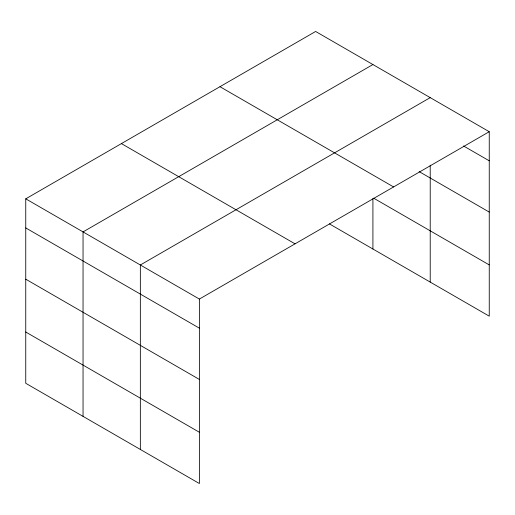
<?xml version="1.0" encoding="UTF-8"?>
<svg xmlns="http://www.w3.org/2000/svg" width="515" height="515" viewBox="0 0 515 515"><rect width="100%" height="100%" fill="white"/><g stroke="black" fill="none" stroke-linecap="round" stroke-linejoin="round"><path stroke-width="0.77" d="M25.75 198.829L199.376 299.067L199.376 483.534L25.75 383.289L25.75 198.829L315.624 31.467L489.25 131.711L489.25 316.171L329.433 223.903M372.918 64.549L83.044 231.905L83.044 416.365M430.218 97.631L140.344 264.987L140.344 449.447M199.376 299.067L489.25 131.711M463.552 145.977L489.25 160.815M419.171 171.624L489.25 212.083M219.963 86.7L393.589 186.939M373.613 198.14L489.25 264.903M121.411 143.601L295.037 243.84M25.75 227.926L199.376 328.171M25.75 279.194L199.376 379.439M25.75 332.021L199.376 432.259M430.218 165.18L430.218 282.091M372.918 198.545L372.918 249.009"/></g></svg>
